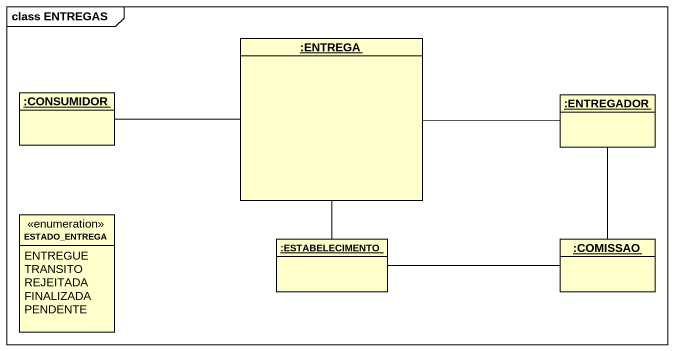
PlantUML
@startuml
mainframe class ENTREGAS
hide circle
hide empty members
object ":ENTREGA" as ENTREGA
object ":CONSUMIDOR" as CONSUMIDOR
object ":ENTREGADOR" as ENTREGADOR
enum ESTADO_ENTREGA {
  ENTREGUE
  TRANSITO
  REJEITADA
  FINALIZADA
  PENDENTE
}
object ":ESTABELECIMENTO" as ESTABELECIMENTO
object ":COMISSAO" as COMISSAO
ENTREGA -right- ENTREGADOR
CONSUMIDOR -right- ENTREGA
ENTREGADOR -- COMISSAO
ESTABELECIMENTO -up- ENTREGA
ESTABELECIMENTO -right- COMISSAO
@enduml
